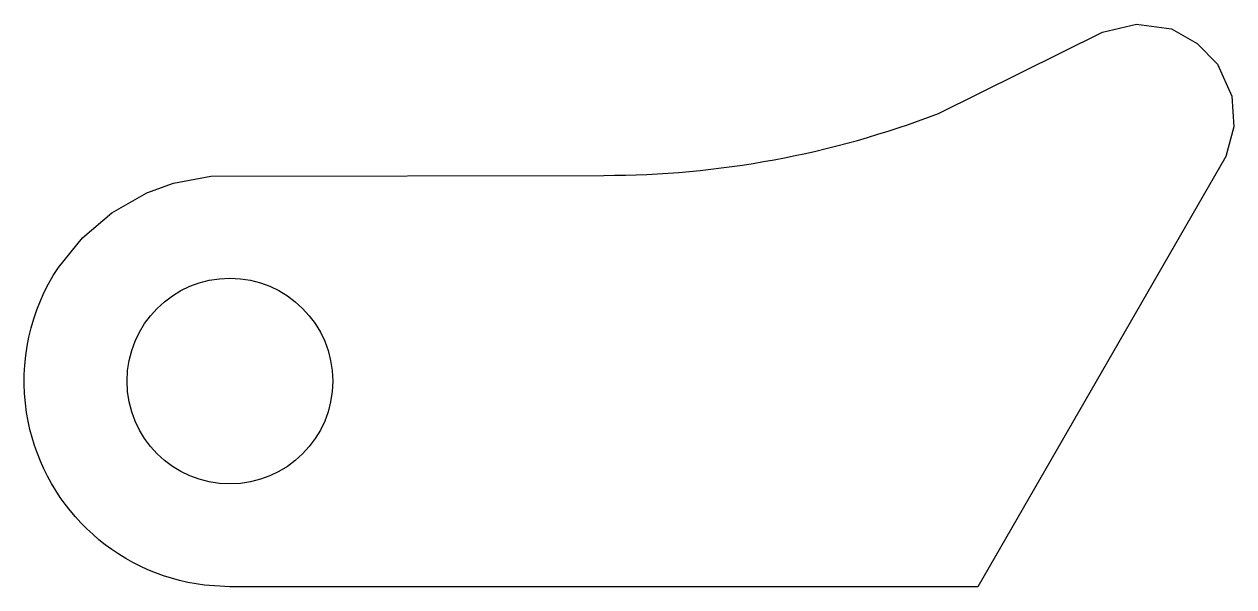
# Model space of a CAD drawing. Extents: x 0 to 129, y 0 to 60.
import ezdxf

# ---------------------------------------------------------------- set-up
doc = ezdxf.new("R2010")
doc.units = 0
doc.layers.get('0').update_dxf_attribs({"color": 2, "linetype": 'CONTINUOUS'})

msp = doc.modelspace()

# ---------------------------------------------------------------- linework, layer by layer
at = {"color": 2, "linetype": 'CONTINUOUS'}
for points in [[(0.25, 18.63, -0.186973), (3.65, 34.16), (6.21, 37.33), (9.35, 40.01), (13.1, 42.13), (15.97, 43.16), (19.96, 43.91), (61.99, 44, 0.091789), (97.79, 50.63), (115.3, 59.3), (118.96, 60.17), (122.68, 59.66), (125.43, 58.12), (127.61, 55.9), (129.15, 52.46), (129.36, 49.19), (128.51, 46.02), (101.99, 0), (21.99, 0), (19.29, 0.17, -0.335226)], [(10.99, 22, -1), (32.99, 22, -1)]]:
    msp.add_lwpolyline(points, format="xyb", close=True, dxfattribs=at)

doc.saveas('drawing.dxf')
